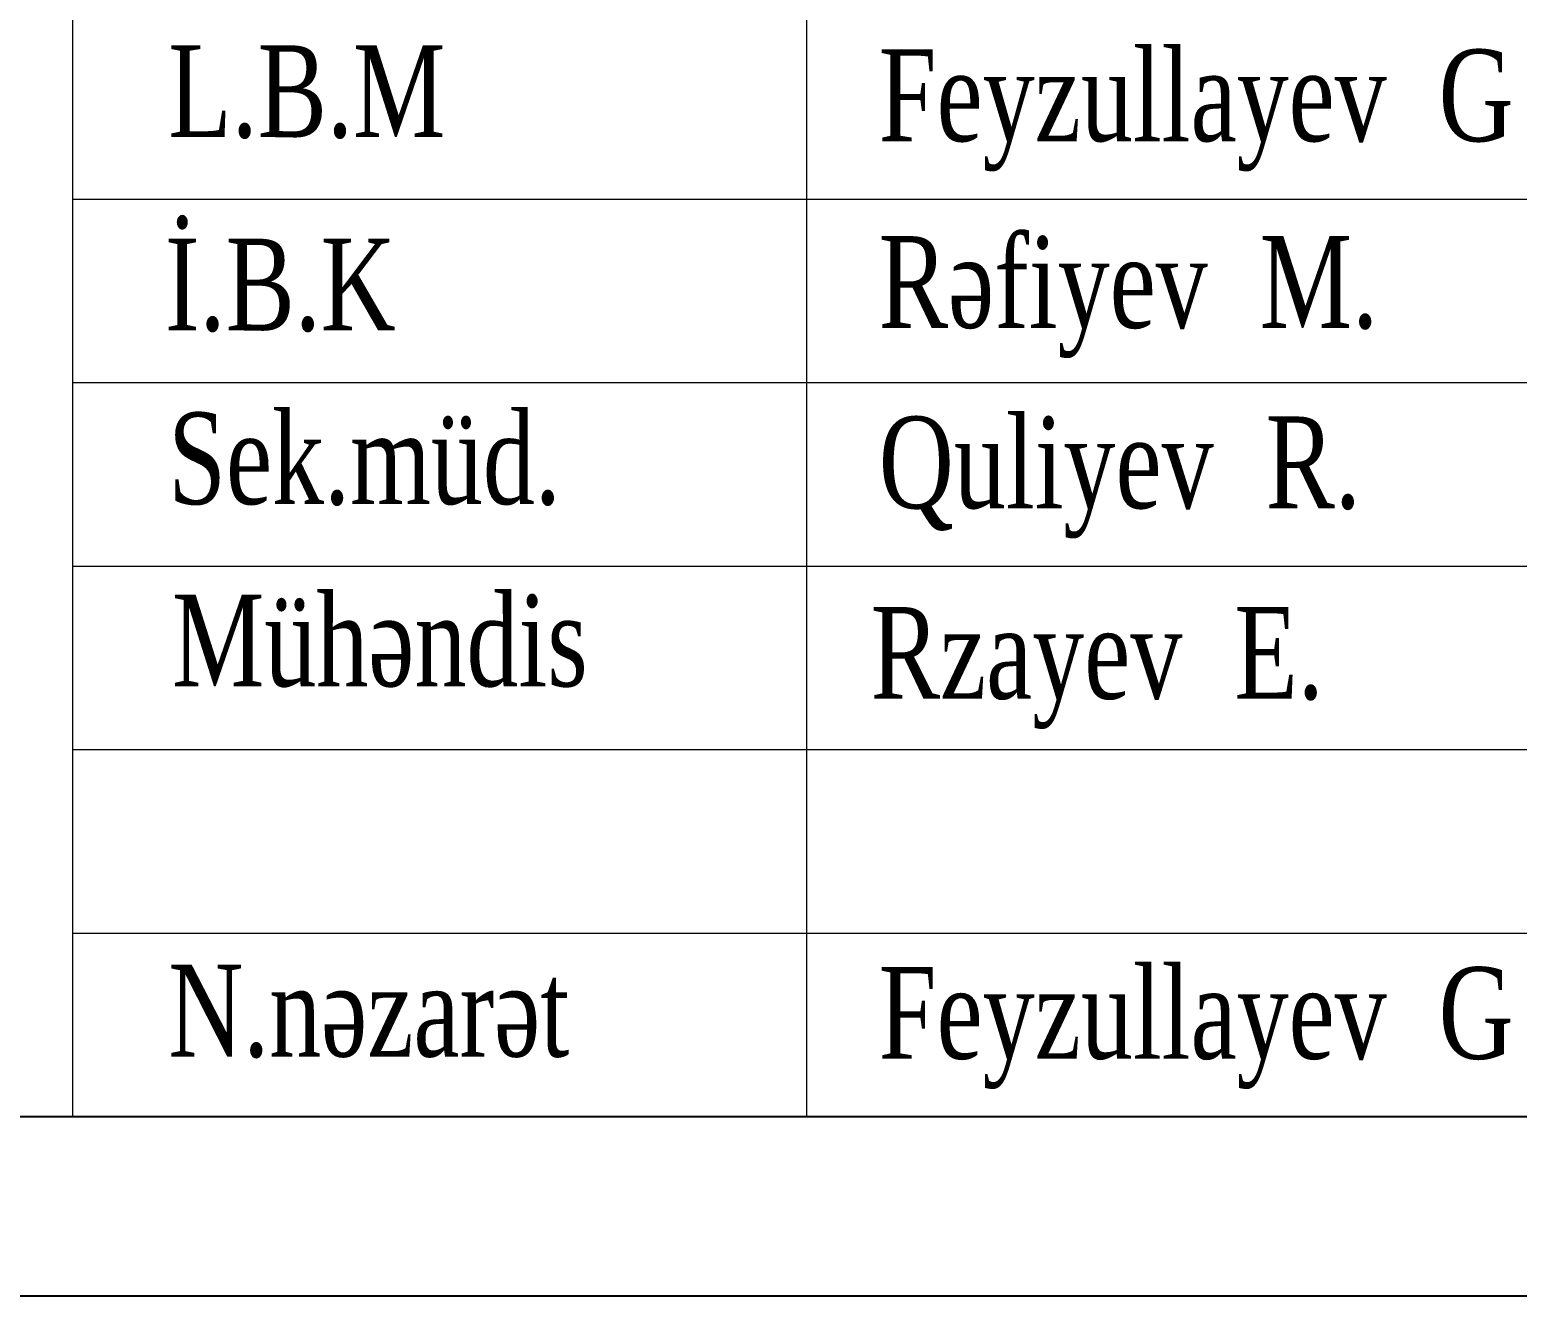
# Model space of a CAD drawing. Header units: millimetres. Extents: x 2591 to 2937, y 558 to 838.
# Drawn here: x 2769.15 to 2804.74, y 558.03 to 588.33 of the extents above; entities that cross this region are included whole.
import ezdxf

# ---------------------------------------------------------------- set-up
doc = ezdxf.new("R2010")
doc.units = ezdxf.units.MM
doc.styles.add('400', font='times.ttf', dxfattribs={"width": 0.75, "height": 300})

msp = doc.modelspace()

# ---------------------------------------------------------------- linework, layer by layer
at = {"color": 7, "linetype": 'Continuous', "lineweight": 15}
for p, q in [((2787.73, 610.622), (2787.73, 562.327)), ((2770.168, 575.498), (2932.614, 575.498))]:
    msp.add_line(p, q, dxfattribs=at)
at = {"linetype": 'Continuous', "lineweight": 15}
for p, q in [((2770.168, 584.279), (2827.244, 584.279)), ((2770.168, 579.889), (2827.244, 579.889)), ((2770.168, 571.108), (2827.244, 571.108)), ((2770.168, 566.718), (2827.244, 566.718))]:
    msp.add_line(p, q, dxfattribs=at)
at = {"color": 0, "lineweight": 25, "ltscale": 15}
msp.add_line((2598.349, 562.327), (2932.614, 562.327), dxfattribs=at)
at = {"color": 0, "lineweight": 25}
msp.add_line((2936.911, 558.031), (2591.477, 558.031), dxfattribs=at)
at = {"color": 7, "linetype": 'Continuous', "lineweight": 15}
msp.add_lwpolyline([(2770.168, 562.327), (2932.614, 562.327), (2932.614, 610.622), (2770.168, 610.622)], close=True, dxfattribs=at)

# ---------------------------------------------------------------- texts
at = {"lineweight": 25, "ltscale": 15, "attachment_point": 1, "style": '400'}
for s, insert, char_height, width in [('{\\fTimes New Roman|b0|i0|c238|p18;Feyzullayev  G}', (2789.463, 587.859), 2.19518, 66.24325), ('{\\fTimes New Roman|b0|i0|c238|p18;L}.{\\fTimes New Roman|b0|i0|c238|p18;B}.М', (2772.461, 587.956), 2.1952, 66.24386), ('{\\fTimes New Roman|b0|i0|c238|p18;İ.B.K}', (2772.383, 583.331), 2.1952, 66.24386), ('{\\fTimes New Roman|b0|i0|c238|p18;Rəfiyev  M.}', (2789.463, 583.393), 2.1952, 66.24386), ('{\\fTimes New Roman|b0|i0|c238|p18;Sek}.{\\fTimes New Roman|b0|i0|c238|p18;müd.}', (2772.461, 579.176), 2.1952, 66.24386), ('{\\fTimes New Roman|b0|i0|c238|p18;Quliyev  R.}', (2789.463, 579.078), 2.19518, 66.24325), ('{\\fTimes New Roman|b0|i0|c238|p18;Mühəndis}', (2772.552, 574.817), 2.1952, 66.24386), ('{\\fTimes New Roman|b0|i0|c238|p18;Rzayev  E.}', (2789.269, 574.519), 2.1952, 66.24386), ('{\\fTimes New Roman|b0|i0|c238|p18;N.nəzarət}', (2772.461, 565.96), 2.1952, 66.24386), ('{\\fTimes New Roman|b0|i0|c238|p18;Feyzullayev  G}', (2789.463, 565.906), 2.19518, 66.24325)]:
    msp.add_mtext(s, dxfattribs=dict(at, insert=insert, char_height=char_height, width=width))

doc.saveas('drawing.dxf')
